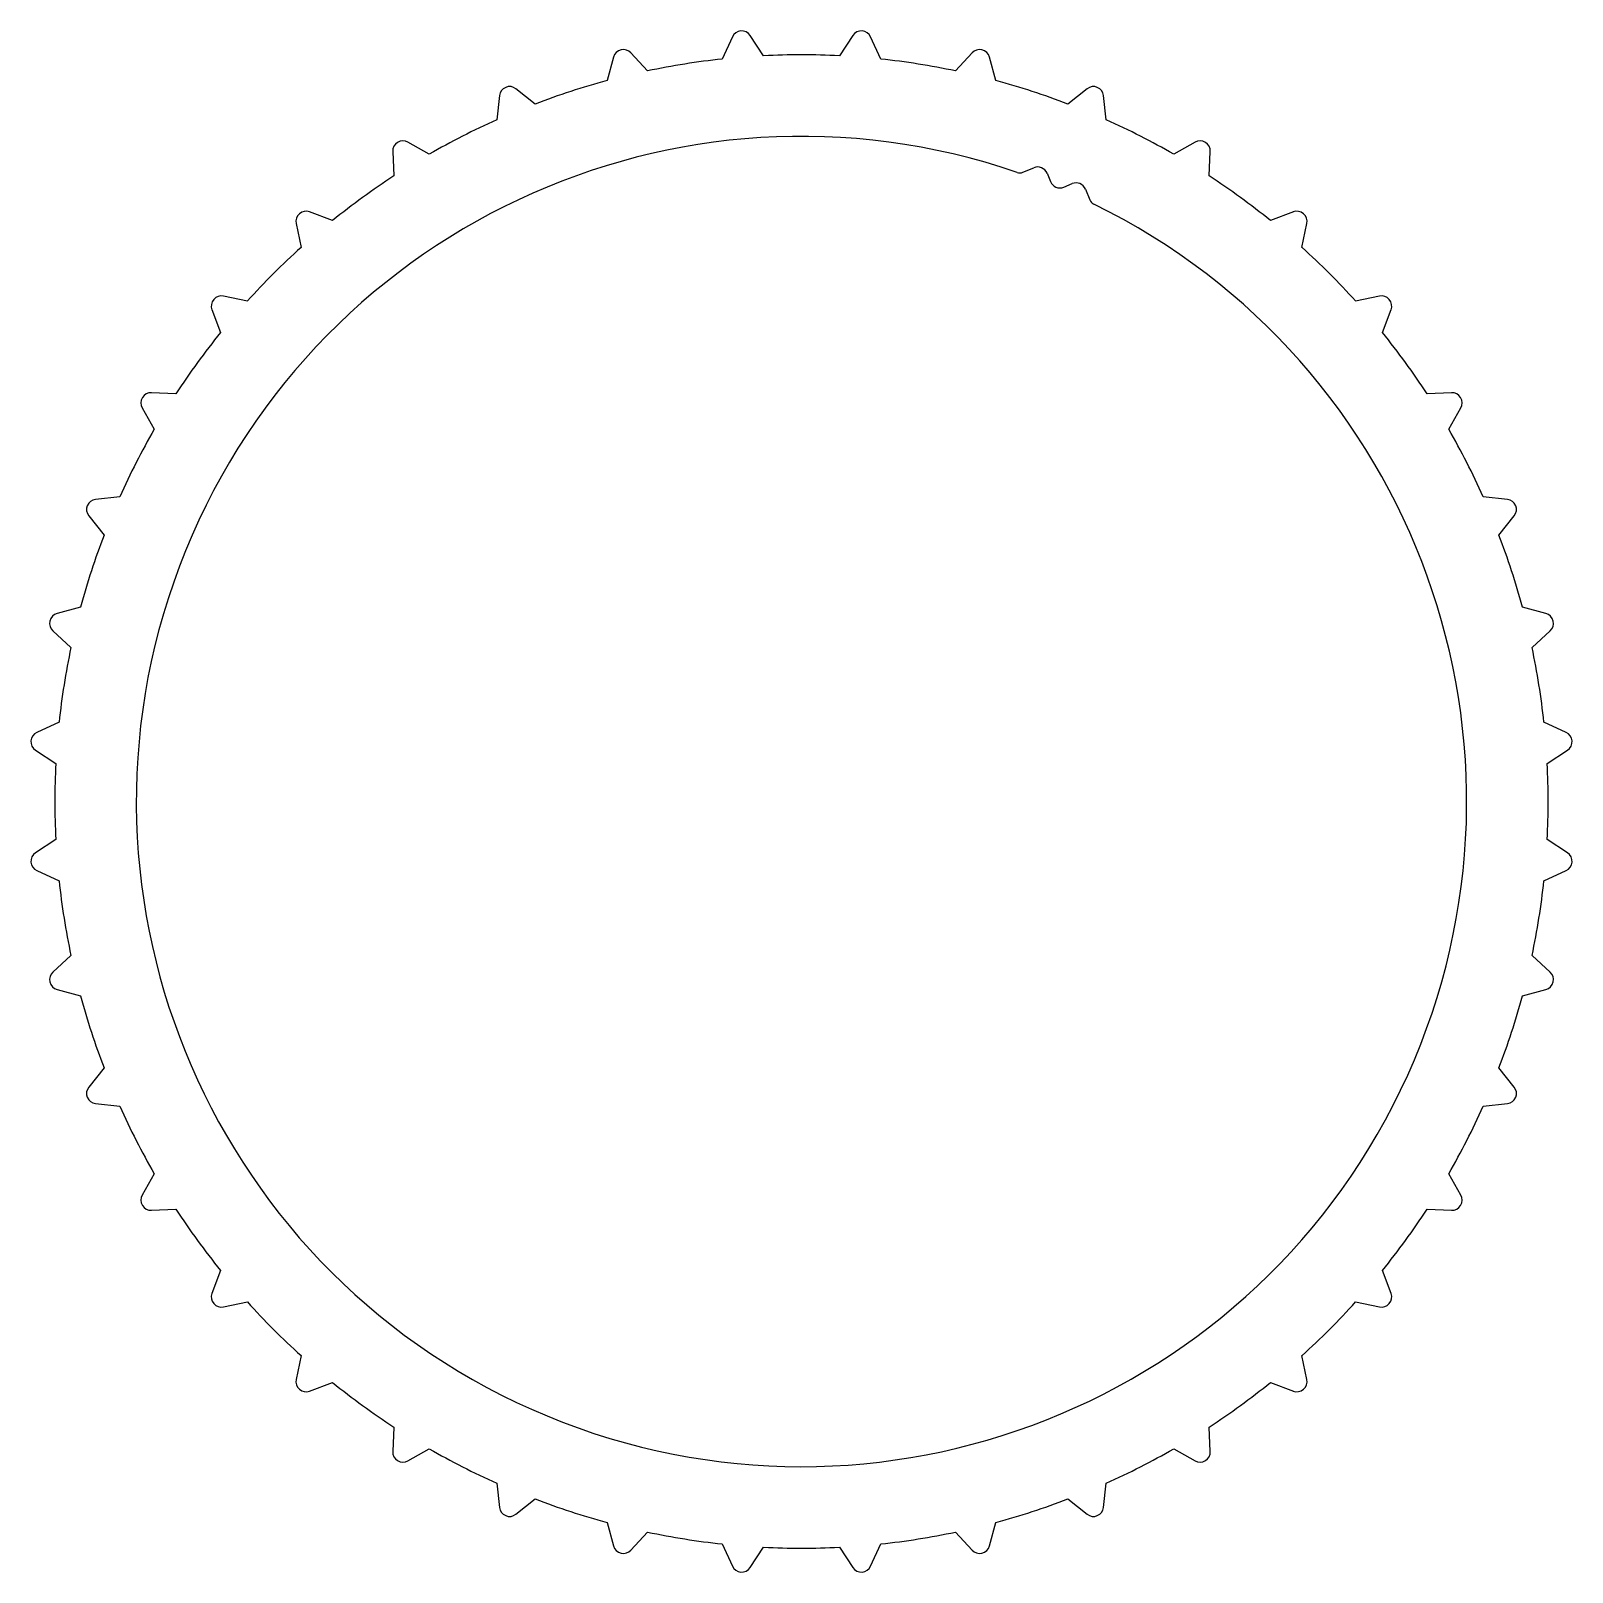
# Model space of a CAD drawing. Extents: x 1424.3 to 1462.1, y 820.3 to 858.
import ezdxf

# ---------------------------------------------------------------- set-up
doc = ezdxf.new("R2010")
doc.units = 0
doc.layers.add('GRUBA', color=10, linetype='CONTINUOUS')

msp = doc.modelspace()

# ---------------------------------------------------------------- linework, layer by layer
at = {"layer": 'GRUBA', "color": 0}
for p, q in [((1441.495, 857.887), (1441.248, 857.342)), ((1442.262, 857.421), (1441.932, 857.922)), ((1444.448, 857.922), (1444.118, 857.421)), ((1445.132, 857.342), (1444.884, 857.887)), ((1438.584, 857.392), (1438.425, 856.814)), ((1439.414, 857.051), (1439.01, 857.494)), ((1447.37, 857.494), (1446.966, 857.051)), ((1447.955, 856.814), (1447.796, 857.392)), ((1435.787, 856.446), (1435.72, 855.851)), ((1436.66, 856.24), (1436.191, 856.614)), ((1450.189, 856.614), (1449.72, 856.24)), ((1450.66, 855.851), (1450.593, 856.446)), ((1434.066, 855.008), (1433.544, 855.304)), ((1452.836, 855.304), (1452.314, 855.008)), ((1433.171, 855.075), (1433.198, 854.476)), ((1453.182, 854.476), (1453.209, 855.075)), ((1448.617, 854.569), (1448.882, 854.678)), ((1449.208, 854.543), (1449.292, 854.339)), ((1449.619, 854.204), (1449.822, 854.288)), ((1450.149, 854.153), (1450.258, 853.889)), ((1431.696, 853.385), (1431.135, 853.596)), ((1455.245, 853.596), (1454.683, 853.385)), ((1430.803, 853.312), (1430.923, 852.725)), ((1455.457, 852.725), (1455.577, 853.312)), ((1429.61, 851.412), (1429.023, 851.532)), ((1457.357, 851.532), (1456.77, 851.412)), ((1428.739, 851.2), (1428.949, 850.638)), ((1457.43, 850.638), (1457.641, 851.2)), ((1427.858, 849.137), (1427.26, 849.164)), ((1459.12, 849.164), (1458.521, 849.137)), ((1427.031, 848.791), (1427.327, 848.269)), ((1459.053, 848.269), (1459.349, 848.791)), ((1426.484, 846.615), (1425.889, 846.548)), ((1460.491, 846.548), (1459.896, 846.615)), ((1425.721, 846.144), (1426.095, 845.675)), ((1460.285, 845.675), (1460.659, 846.144)), ((1425.521, 843.91), (1424.943, 843.751)), ((1461.436, 843.751), (1460.859, 843.91)), ((1424.841, 843.325), (1425.284, 842.921)), ((1461.096, 842.921), (1461.539, 843.325)), ((1424.993, 841.087), (1424.448, 840.84)), ((1461.932, 840.84), (1461.387, 841.087)), ((1424.413, 840.403), (1424.913, 840.073)), ((1461.466, 840.073), (1461.967, 840.403)), ((1424.913, 838.217), (1424.413, 837.887)), ((1461.967, 837.887), (1461.466, 838.217)), ((1424.448, 837.45), (1424.993, 837.203)), ((1461.387, 837.203), (1461.932, 837.45)), ((1425.284, 835.369), (1424.841, 834.965)), ((1461.539, 834.965), (1461.096, 835.369)), ((1424.943, 834.539), (1425.521, 834.38)), ((1460.859, 834.38), (1461.436, 834.539)), ((1426.095, 832.615), (1425.721, 832.146)), ((1460.659, 832.146), (1460.285, 832.615)), ((1425.889, 831.742), (1426.484, 831.675)), ((1459.896, 831.675), (1460.491, 831.742)), ((1427.327, 830.021), (1427.031, 829.499)), ((1459.349, 829.499), (1459.053, 830.021)), ((1427.26, 829.126), (1427.858, 829.153)), ((1458.521, 829.153), (1459.12, 829.126)), ((1428.949, 827.652), (1428.739, 827.09)), ((1457.641, 827.09), (1457.43, 827.652)), ((1429.023, 826.758), (1429.61, 826.878)), ((1456.77, 826.878), (1457.357, 826.758)), ((1430.923, 825.565), (1430.803, 824.978)), ((1455.577, 824.978), (1455.457, 825.565)), ((1431.135, 824.694), (1431.696, 824.905)), ((1454.683, 824.905), (1455.245, 824.694)), ((1433.198, 823.813), (1433.171, 823.215)), ((1453.209, 823.215), (1453.182, 823.813)), ((1433.544, 822.986), (1434.066, 823.282)), ((1452.314, 823.282), (1452.836, 822.986)), ((1435.72, 822.439), (1435.787, 821.844)), ((1450.593, 821.844), (1450.66, 822.439)), ((1436.191, 821.676), (1436.66, 822.05)), ((1449.72, 822.05), (1450.189, 821.676)), ((1438.425, 821.476), (1438.584, 820.898)), ((1447.796, 820.898), (1447.955, 821.476)), ((1439.01, 820.796), (1439.414, 821.239)), ((1441.248, 820.948), (1441.495, 820.403)), ((1444.884, 820.403), (1445.132, 820.948)), ((1446.966, 821.239), (1447.37, 820.796)), ((1441.932, 820.368), (1442.262, 820.869)), ((1444.118, 820.869), (1444.448, 820.368))]:
    msp.add_line(p, q, dxfattribs=at)
for centre, radius, start, end in [((1441.723, 857.784), 0.25, 33.4272, 155.5728), ((1444.657, 857.784), 0.25, 24.4272, 146.5728), ((1438.825, 857.325), 0.25, 42.4272, 164.5728), ((1447.555, 857.325), 0.25, 15.4272, 137.5728), ((1443.19, 839.145), 18.3, 96.093, 101.907), ((1443.19, 839.145), 18.3, 87.093, 92.907), ((1443.19, 839.145), 18.3, 78.093, 83.907), ((1443.19, 839.145), 18.3, 105.093, 110.907), ((1443.19, 839.145), 18.3, 69.093, 74.907), ((1436.035, 856.418), 0.25, 51.4272, 173.5728), ((1450.345, 856.418), 0.25, 6.4272, 128.5728), ((1443.19, 839.145), 18.3, 114.093, 119.907), ((1443.19, 839.145), 18.3, 60.093, 65.907), ((1443.19, 839.145), 16.3, 71.0781, 63.9219), ((1433.421, 855.086), 0.25, 60.4272, 182.5728), ((1452.959, 855.086), 0.25, 357.4272, 119.5728), ((1448.541, 854.753), 0.2, 251.0781, 292.5), ((1448.977, 854.447), 0.25, 22.5, 112.5), ((1443.19, 839.145), 18.3, 123.093, 128.907), ((1449.523, 854.435), 0.25, 202.5, 292.5), ((1449.918, 854.057), 0.25, 22.5, 112.5), ((1443.19, 839.145), 18.3, 51.093, 56.907), ((1450.443, 853.965), 0.2, 202.5, 243.9219), ((1431.047, 853.362), 0.25, 69.4272, 191.5728), ((1455.332, 853.362), 0.25, 348.4272, 110.5728), ((1443.19, 839.145), 18.3, 132.093, 137.907), ((1443.19, 839.145), 18.3, 42.093, 47.907), ((1428.973, 851.287), 0.25, 78.4272, 200.5728), ((1457.407, 851.287), 0.25, 339.4272, 101.5728), ((1443.19, 839.145), 18.3, 141.093, 146.907), ((1443.19, 839.145), 18.3, 33.093, 38.907), ((1427.248, 848.914), 0.25, 87.4272, 209.5728), ((1459.131, 848.914), 0.25, 330.4272, 92.5728), ((1443.19, 839.145), 18.3, 150.093, 155.907), ((1443.19, 839.145), 18.3, 24.093, 29.907), ((1425.916, 846.3), 0.25, 96.4272, 218.5728), ((1460.463, 846.3), 0.25, 321.4272, 83.5728), ((1443.19, 839.145), 18.3, 159.093, 164.907), ((1443.19, 839.145), 18.3, 15.093, 20.907), ((1425.01, 843.51), 0.25, 105.4272, 227.5728), ((1461.37, 843.51), 0.25, 312.4272, 74.5728), ((1443.19, 839.145), 18.3, 168.093, 173.907), ((1443.19, 839.145), 18.3, 6.093, 11.907), ((1424.551, 840.612), 0.25, 114.4272, 236.5728), ((1461.829, 840.612), 0.25, 303.4272, 65.5728), ((1443.19, 839.145), 18.3, 177.093, 182.907), ((1443.19, 839.145), 18.3, 357.093, 2.907), ((1424.551, 837.678), 0.25, 123.4272, 245.5728), ((1461.829, 837.678), 0.25, 294.4272, 56.5728), ((1443.19, 839.145), 18.3, 186.093, 191.907), ((1443.19, 839.145), 18.3, 348.093, 353.907), ((1425.01, 834.78), 0.25, 132.4272, 254.5728), ((1461.37, 834.78), 0.25, 285.4272, 47.5728), ((1443.19, 839.145), 18.3, 195.093, 200.907), ((1443.19, 839.145), 18.3, 339.093, 344.907), ((1425.916, 831.99), 0.25, 141.4272, 263.5728), ((1460.463, 831.99), 0.25, 276.4272, 38.5728), ((1443.19, 839.145), 18.3, 204.093, 209.907), ((1443.19, 839.145), 18.3, 330.093, 335.907), ((1427.248, 829.376), 0.25, 150.4272, 272.5728), ((1459.131, 829.376), 0.25, 267.4272, 29.5728), ((1443.19, 839.145), 18.3, 213.093, 218.907), ((1443.19, 839.145), 18.3, 321.093, 326.907), ((1428.973, 827.002), 0.25, 159.4272, 281.5728), ((1457.407, 827.002), 0.25, 258.4272, 20.5728), ((1443.19, 839.145), 18.3, 222.093, 227.907), ((1443.19, 839.145), 18.3, 312.093, 317.907), ((1431.047, 824.928), 0.25, 168.4272, 290.5728), ((1443.19, 839.145), 18.3, 231.093, 236.907), ((1443.19, 839.145), 18.3, 303.093, 308.907), ((1455.332, 824.928), 0.25, 249.4272, 11.5728), ((1433.421, 823.203), 0.25, 177.4272, 299.5728), ((1443.19, 839.145), 18.3, 240.093, 245.907), ((1443.19, 839.145), 18.3, 294.093, 299.907), ((1452.959, 823.203), 0.25, 240.4272, 2.5728), ((1443.19, 839.145), 18.3, 249.093, 254.907), ((1443.19, 839.145), 18.3, 285.093, 290.907), ((1436.035, 821.872), 0.25, 186.4272, 308.5728), ((1450.345, 821.872), 0.25, 231.4272, 353.5728), ((1443.19, 839.145), 18.3, 258.093, 263.907), ((1443.19, 839.145), 18.3, 276.093, 281.907), ((1438.825, 820.965), 0.25, 195.4272, 317.5728), ((1443.19, 839.145), 18.3, 267.093, 272.907), ((1447.555, 820.965), 0.25, 222.4272, 344.5728), ((1441.723, 820.506), 0.25, 204.4272, 326.5728), ((1444.657, 820.506), 0.25, 213.4272, 335.5728)]:
    msp.add_arc(centre, radius, start, end, dxfattribs=at)

doc.saveas('drawing.dxf')
